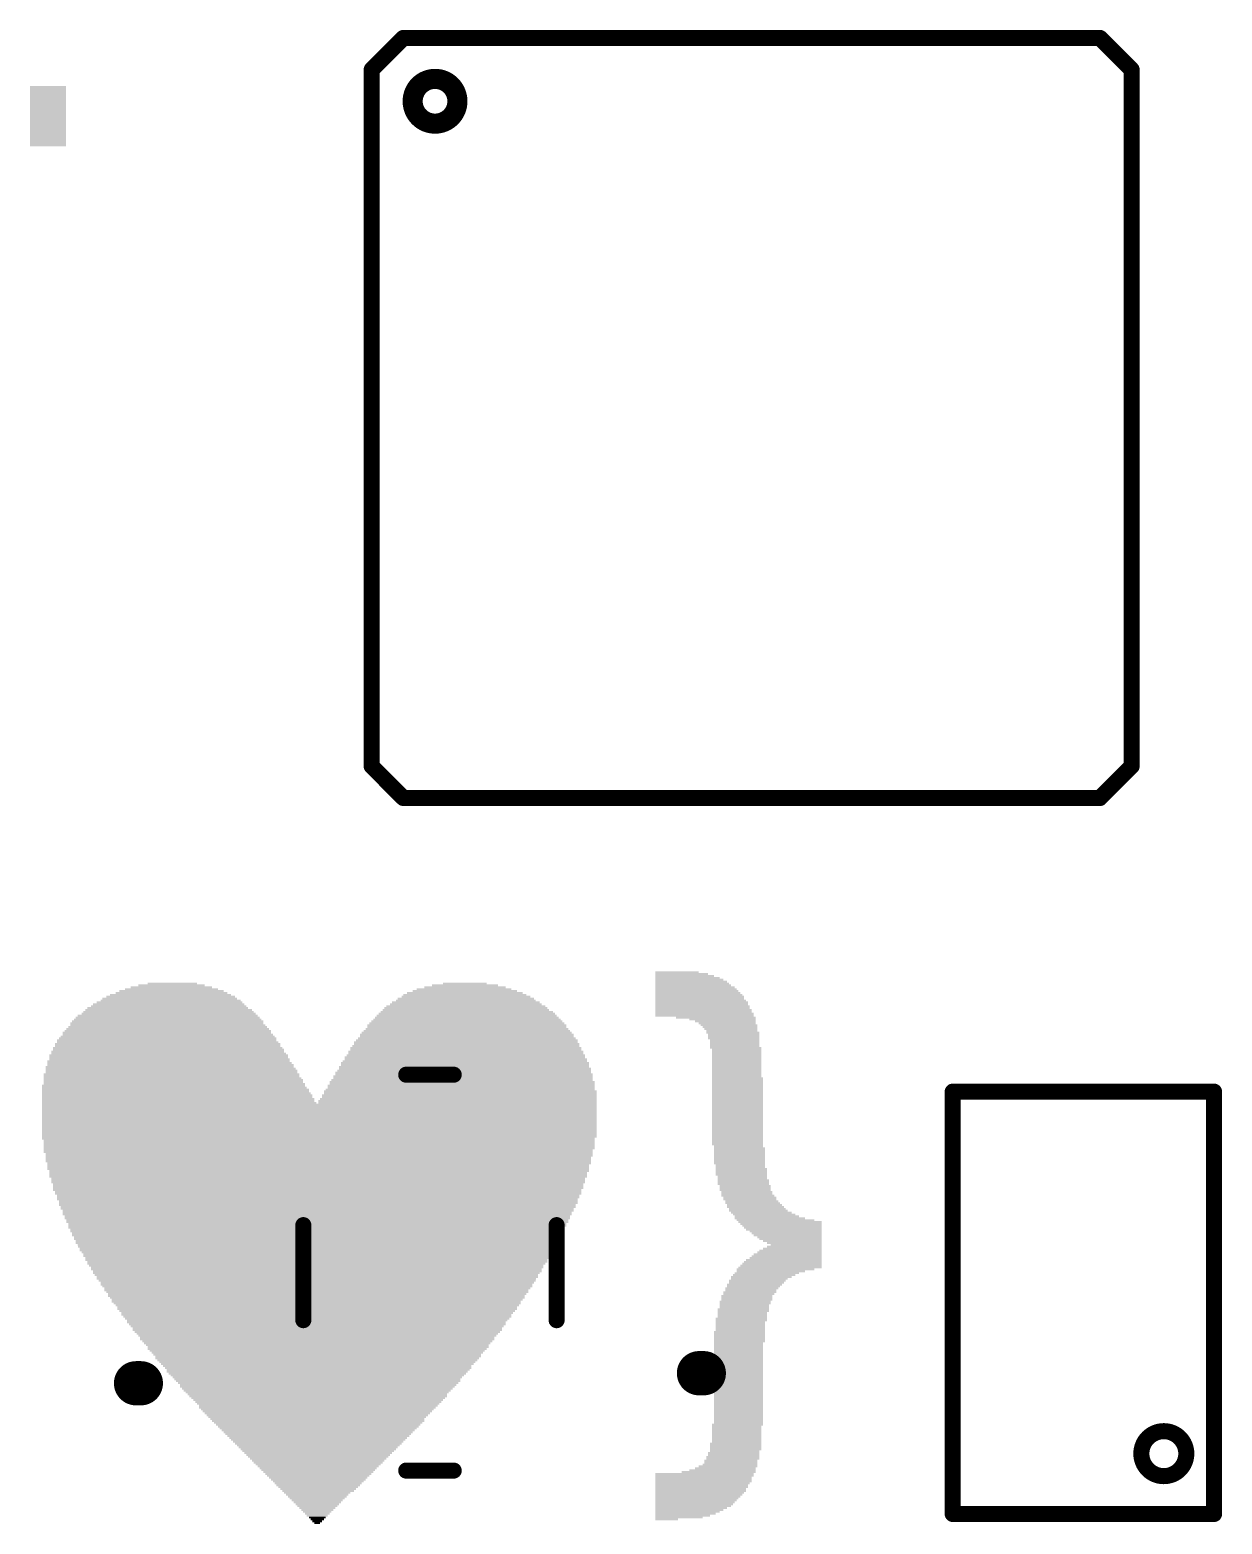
# Model space of a CAD drawing. Extents: x -0.1 to 47.1, y 0.5 to 29.3.
# Drawn here: x 11.2 to 26.26, y 0.63 to 19.51 of the extents above; entities that cross this region are included whole.
import ezdxf

# ---------------------------------------------------------------- set-up
doc = ezdxf.new("R2010")
doc.units = 0
doc.layers.add('21', color=253, linetype='CONTINUOUS')
doc.layers.add('22', color=253, linetype='CONTINUOUS')

# ---------------------------------------------------------------- blocks, each defined once
blk = doc.blocks.new('RECT')
blk.add_solid([(-0.5, -0.5), (0.5, -0.5), (-0.5, 0.5), (0.5, 0.5)])

msp = doc.modelspace()

# ---------------------------------------------------------------- linework, layer by layer
at = {"layer": '21'}
for points, const_width in [([(15.52, 19.005), (15.92, 19.405)], 0.2032), ([(15.92, 19.405), (24.72, 19.405)], 0.2032), ([(24.72, 19.405), (25.12, 19.005)], 0.2032), ([(15.52, 10.205), (15.52, 19.005)], 0.2032), ([(25.12, 19.005), (25.12, 10.205)], 0.2032), ([(15.92, 9.805), (15.52, 10.205)], 0.2032), ([(25.12, 10.205), (24.72, 9.805)], 0.2032), ([(24.72, 9.805), (15.92, 9.805)], 0.2032), ([(16.556, 6.31), (15.956, 6.31)], 0.2032), ([(26.162, 6.096), (22.86, 6.096)], 0.2032), ([(22.86, 6.096), (22.86, 0.762)], 0.2032), ([(26.162, 0.762), (26.162, 6.096)], 0.2032), ([(14.656, 3.21), (14.656, 4.41)], 0.2032), ([(17.856, 4.41), (17.856, 3.21)], 0.2032), ([(12.5425, 2.413), (12.6035, 2.413)], 0.5588), ([(19.7155, 2.54), (19.6545, 2.54)], 0.5588), ([(16.556, 1.31), (15.956, 1.31)], 0.2032), ([(22.86, 0.762), (26.162, 0.762)], 0.2032)]:
    msp.add_lwpolyline(points, dxfattribs=dict(at, const_width=const_width))
for points, const_width in [([(15.92, 19.4558, 1), (15.92, 19.3542)], 0.1016), ([(15.9559, 19.3691, 1), (15.8841, 19.4409)], 0.1016), ([(24.7559, 19.4409, 1), (24.6841, 19.3691)], 0.1016), ([(24.72, 19.3542, 1), (24.72, 19.4558)], 0.1016), ([(15.5708, 19.005, 1), (15.4692, 19.005)], 0.1016), ([(15.4841, 19.0409, 1), (15.5559, 18.9691)], 0.1016), ([(25.1708, 19.005, 1), (25.0692, 19.005)], 0.1016), ([(25.0841, 18.9691, 1), (25.1559, 19.0409)], 0.1016), ([(16.32, 18.3223, 1), (16.32, 18.8877, 1), (16.32, 18.3223)], 0.254), ([(15.5559, 10.2409, 1), (15.4841, 10.1691)], 0.1016), ([(15.4692, 10.205, 1), (15.5708, 10.205)], 0.1016), ([(25.0692, 10.205, 1), (25.1708, 10.205)], 0.1016), ([(25.1559, 10.1691, 1), (25.0841, 10.2409)], 0.1016), ([(15.92, 9.8558, 1), (15.92, 9.7542)], 0.1016), ([(15.8841, 9.7691, 1), (15.9559, 9.8409)], 0.1016), ([(24.6841, 9.8409, 1), (24.7559, 9.7691)], 0.1016), ([(24.72, 9.7542, 1), (24.72, 9.8558)], 0.1016), ([(15.956, 6.3608, 1), (15.956, 6.2592)], 0.1016), ([(16.556, 6.2592, 1), (16.556, 6.3608)], 0.1016), ([(22.86, 6.1468, 1), (22.86, 6.0452)], 0.1016), ([(22.9108, 6.096, 1), (22.8092, 6.096)], 0.1016), ([(26.2128, 6.096, 1), (26.1112, 6.096)], 0.1016), ([(26.162, 6.0452, 1), (26.162, 6.1468)], 0.1016), ([(14.7068, 4.41, 1), (14.6052, 4.41)], 0.1016), ([(17.9068, 4.41, 1), (17.8052, 4.41)], 0.1016), ([(14.6052, 3.21, 1), (14.7068, 3.21)], 0.1016), ([(17.8052, 3.21, 1), (17.9068, 3.21)], 0.1016), ([(12.5425, 2.5527, 1), (12.5425, 2.2733)], 0.2794), ([(12.6035, 2.2733, 1), (12.6035, 2.5527)], 0.2794), ([(19.6545, 2.6797, 1), (19.6545, 2.4003)], 0.2794), ([(19.7155, 2.4003, 1), (19.7155, 2.6797)], 0.2794), ([(25.527, 1.24, 1), (25.527, 1.808, 1), (25.527, 1.24)], 0.2032), ([(15.956, 1.3608, 1), (15.956, 1.2592)], 0.1016), ([(16.556, 1.2592, 1), (16.556, 1.3608)], 0.1016), ([(22.86, 0.8128, 1), (22.86, 0.7112)], 0.1016), ([(22.8092, 0.762, 1), (22.9108, 0.762)], 0.1016), ([(26.1112, 0.762, 1), (26.2128, 0.762)], 0.1016), ([(26.162, 0.7112, 1), (26.162, 0.8128)], 0.1016)]:
    msp.add_lwpolyline(points, format="xyb", dxfattribs=dict(at, const_width=const_width))

# ---------------------------------------------------------------- block references
at = {"layer": '21', "xscale": 0.4572, "yscale": 0.762}
msp.add_blockref('RECT', (11.43, 18.415), dxfattribs=at)
at = {"layer": '21', "xscale": 0.4572, "yscale": 0.762, "rotation": 90}
msp.add_blockref('RECT', (12.573, 5.715), dxfattribs=at)
at = {"layer": '22'}
for p, xscale, yscale in [((19.3764, 7.6059), 0.5486, 0.0239), ((19.4361, 7.582), 0.668, 0.0239), ((19.473, 7.5581), 0.7417, 0.0239), ((12.9909, 7.3667), 1.3157, 0.0241), ((12.9909, 7.3907), 1.1735, 0.0239), ((12.9896, 7.4146), 1.0287, 0.0239), ((12.9909, 7.4385), 0.8382, 0.0239), ((13.0023, 7.4624), 0.6223, 0.0239), ((16.6967, 7.3667), 1.3157, 0.0241), ((16.6853, 7.3907), 1.1963, 0.0239), ((16.698, 7.4146), 1.0287, 0.0239), ((16.698, 7.4385), 0.8357, 0.0239), ((16.698, 7.4624), 0.5512, 0.0239), ((19.5085, 7.5343), 0.8128, 0.0239), ((19.5327, 7.5102), 0.8611, 0.0241), ((19.5555, 7.4862), 0.9068, 0.0239), ((19.5682, 7.4624), 0.9322, 0.0239), ((19.5796, 7.4385), 0.955, 0.0239), ((19.6038, 7.4146), 1.0033, 0.0239), ((19.6165, 7.3907), 1.0287, 0.0239), ((19.6279, 7.3667), 1.0516, 0.0241), ((12.9553, 7.1754), 1.9609, 0.0239), ((12.9541, 7.1992), 1.9126, 0.0239), ((12.9668, 7.2232), 1.8415, 0.0241), ((12.9795, 7.2472), 1.7704, 0.0239), ((12.9668, 7.2711), 1.6993, 0.0239), ((12.9782, 7.295), 1.6256, 0.0239), ((12.9782, 7.3189), 1.5291, 0.0239), ((12.9909, 7.3427), 1.4122, 0.0239), ((16.7107, 7.1754), 2.0091, 0.0239), ((16.7094, 7.1992), 1.9152, 0.0239), ((16.7094, 7.2232), 1.8644, 0.0241), ((16.7094, 7.2472), 1.7678, 0.0239), ((16.7094, 7.2711), 1.7221, 0.0239), ((16.7094, 7.295), 1.6256, 0.0239), ((16.6967, 7.3189), 1.5545, 0.0239), ((16.698, 7.3427), 1.4605, 0.0239), ((19.6393, 7.3427), 1.0744, 0.0239), ((19.652, 7.3189), 1.0998, 0.0239), ((19.6635, 7.295), 1.1227, 0.0239), ((19.6635, 7.2711), 1.1227, 0.0239), ((19.6876, 7.2232), 1.1709, 0.0241), ((19.6876, 7.1992), 1.1709, 0.0239), ((19.699, 7.1754), 1.1938, 0.0239), ((19.6762, 7.2472), 1.1481, 0.0239), ((12.9426, 6.9841), 2.4181, 0.0239), ((12.9426, 7.008), 2.3673, 0.0239), ((12.9426, 7.0318), 2.3216, 0.0239), ((12.9426, 7.0557), 2.2708, 0.0239), ((12.9553, 7.0797), 2.1996, 0.0241), ((12.9541, 7.1037), 2.1514, 0.0239), ((12.9541, 7.1276), 2.1057, 0.0239), ((12.9426, 7.1515), 2.032, 0.0239), ((16.7209, 6.9841), 2.4155, 0.0239), ((16.7221, 7.008), 2.3673, 0.0239), ((16.7209, 7.0318), 2.319, 0.0239), ((16.7209, 7.0557), 2.2733, 0.0239), ((16.7221, 7.0797), 2.225, 0.0241), ((16.7209, 7.1037), 2.1768, 0.0239), ((16.7094, 7.1276), 2.1031, 0.0239), ((16.7094, 7.1515), 2.0574, 0.0239), ((19.699, 7.1515), 1.1938, 0.0239), ((19.7117, 7.1276), 1.2192, 0.0239), ((19.7117, 7.1037), 1.2192, 0.0239), ((19.7232, 7.0797), 1.2421, 0.0241), ((19.7232, 7.0557), 1.2421, 0.0239), ((19.8667, 7.0318), 1.0058, 0.0239), ((19.9505, 7.008), 0.8382, 0.0239), ((19.986, 6.9841), 0.7671, 0.0239), ((12.9426, 6.7928), 2.7026, 0.0239), ((12.9299, 6.8406), 2.6314, 0.0239), ((12.9426, 6.8167), 2.6568, 0.0239), ((12.9426, 6.8645), 2.606, 0.0239), ((12.9426, 6.8883), 2.5603, 0.0239), ((12.9426, 6.9123), 2.5095, 0.0241), ((12.9426, 6.9363), 2.4638, 0.0239), ((12.9312, 6.9602), 2.4409, 0.0239), ((16.7221, 6.8167), 2.7026, 0.0239), ((16.7221, 6.7928), 2.7026, 0.0239), ((16.7209, 6.8406), 2.6543, 0.0239), ((16.7221, 6.8645), 2.606, 0.0239), ((16.7221, 6.8883), 2.5603, 0.0239), ((16.7209, 6.9363), 2.5121, 0.0239), ((16.7209, 6.9123), 2.5121, 0.0241), ((16.7221, 6.9602), 2.4638, 0.0239), ((20.0102, 6.9602), 0.7188, 0.0239), ((20.0343, 6.9363), 0.7163, 0.0239), ((20.0457, 6.9123), 0.6934, 0.0241), ((20.0572, 6.8883), 0.6706, 0.0239), ((20.0699, 6.8645), 0.6452, 0.0239), ((20.0826, 6.8406), 0.6706, 0.0239), ((20.094, 6.8167), 0.6477, 0.0239), ((20.094, 6.7928), 0.6477, 0.0239), ((12.9426, 6.6013), 2.9413, 0.0239), ((12.9426, 6.6493), 2.8956, 0.0239), ((12.9541, 6.6253), 2.9185, 0.0241), ((12.9426, 6.6971), 2.8448, 0.0239), ((12.9426, 6.6732), 2.8448, 0.0239), ((12.9299, 6.7448), 2.7737, 0.0239), ((12.9426, 6.7209), 2.7991, 0.0239), ((12.9426, 6.7688), 2.7483, 0.0241), ((16.7094, 6.6013), 2.9667, 0.0239), ((16.7094, 6.6493), 2.9159, 0.0239), ((16.7094, 6.6253), 2.9159, 0.0241), ((16.7094, 6.6732), 2.8702, 0.0239), ((16.7094, 6.7209), 2.8245, 0.0239), ((16.7209, 6.6971), 2.8473, 0.0239), ((16.7221, 6.7448), 2.7991, 0.0239), ((16.7209, 6.7688), 2.7508, 0.0241), ((20.094, 6.7688), 0.6477, 0.0241), ((20.1067, 6.7448), 0.6223, 0.0239), ((20.1067, 6.7209), 0.6223, 0.0239), ((20.1067, 6.6971), 0.6223, 0.0239), ((20.1067, 6.6732), 0.6223, 0.0239), ((20.1181, 6.6493), 0.6452, 0.0239), ((20.1296, 6.6253), 0.6223, 0.0241), ((20.1296, 6.6013), 0.6223, 0.0239), ((12.9668, 6.41), 3.1318, 0.0239), ((12.9668, 6.4578), 3.0861, 0.0239), ((12.9782, 6.4339), 3.109, 0.0239), ((12.9541, 6.4818), 3.0607, 0.0241), ((12.9541, 6.5536), 3.015, 0.0239), ((12.9541, 6.5297), 3.015, 0.0239), ((12.9655, 6.5058), 3.0378, 0.0239), ((12.9553, 6.5774), 2.9667, 0.0239), ((16.6853, 6.41), 3.1572, 0.0239), ((16.698, 6.4578), 3.1318, 0.0239), ((16.698, 6.4339), 3.1318, 0.0239), ((16.698, 6.4818), 3.0861, 0.0241), ((16.6967, 6.5297), 3.0378, 0.0239), ((16.7094, 6.5058), 3.0632, 0.0239), ((16.7094, 6.5536), 3.0124, 0.0239), ((16.7094, 6.5774), 2.9667, 0.0239), ((20.1296, 6.5774), 0.6223, 0.0239), ((20.1296, 6.5536), 0.6223, 0.0239), ((20.1296, 6.5297), 0.6223, 0.0239), ((20.1296, 6.5058), 0.6223, 0.0239), ((20.1296, 6.4818), 0.6223, 0.0241), ((20.1296, 6.4578), 0.6223, 0.0239), ((20.1296, 6.4339), 0.6223, 0.0239), ((20.1296, 6.41), 0.6223, 0.0239), ((12.9896, 6.3143), 3.2283, 0.0239), ((12.9896, 6.2904), 3.2283, 0.0239), ((13.0137, 6.2427), 3.2766, 0.0239), ((13.0137, 6.2188), 3.2766, 0.0239), ((13.0023, 6.2665), 3.2537, 0.0239), ((12.9795, 6.3862), 3.1572, 0.0239), ((12.9909, 6.3623), 3.1801, 0.0239), ((12.9909, 6.3383), 3.1801, 0.0241), ((16.6612, 6.2188), 3.3477, 0.0239), ((16.6612, 6.2427), 3.302, 0.0239), ((16.6739, 6.2904), 3.2766, 0.0239), ((16.6739, 6.2665), 3.2766, 0.0239), ((16.6739, 6.3383), 3.2309, 0.0241), ((16.6853, 6.3143), 3.2537, 0.0239), ((16.6866, 6.3623), 3.2055, 0.0239), ((16.698, 6.3862), 3.1826, 0.0239), ((20.1296, 6.3862), 0.6223, 0.0239), ((20.1296, 6.3623), 0.6223, 0.0239), ((20.1296, 6.3383), 0.6223, 0.0241), ((20.1296, 6.3143), 0.6223, 0.0239), ((20.1296, 6.2904), 0.6223, 0.0239), ((20.141, 6.2665), 0.6452, 0.0239), ((20.141, 6.2427), 0.6452, 0.0239), ((20.141, 6.2188), 0.6452, 0.0239), ((13.0391, 6.123), 3.3731, 0.0239), ((13.0391, 6.0991), 3.3731, 0.0239), ((13.015, 6.1708), 3.3249, 0.0239), ((13.0264, 6.1469), 3.3477, 0.0239), ((13.0506, 6.0753), 3.396, 0.0239), ((13.062, 6.0514), 3.4188, 0.0239), ((13.062, 6.0274), 3.4188, 0.0241), ((13.0264, 6.1948), 3.302, 0.0241), ((16.6256, 6.0514), 3.4696, 0.0239), ((16.6256, 6.0274), 3.4696, 0.0241), ((16.6383, 6.0991), 3.4442, 0.0239), ((16.6383, 6.0753), 3.4442, 0.0239), ((16.6371, 6.123), 3.396, 0.0239), ((16.6498, 6.1708), 3.3706, 0.0239), ((16.6498, 6.1469), 3.3706, 0.0239), ((16.6612, 6.1948), 3.3477, 0.0241), ((20.141, 6.1948), 0.6452, 0.0241), ((20.141, 6.1708), 0.6452, 0.0239), ((20.141, 6.1469), 0.6452, 0.0239), ((20.141, 6.123), 0.6452, 0.0239), ((20.141, 6.0991), 0.6452, 0.0239), ((20.141, 6.0753), 0.6452, 0.0239), ((20.141, 6.0514), 0.6452, 0.0239), ((20.141, 6.0274), 0.6452, 0.0241), ((13.0747, 6.0034), 3.4442, 0.0239), ((13.0747, 5.9795), 3.4442, 0.0239), ((13.0861, 5.9556), 3.4671, 0.0239), ((14.8565, 5.9318), 7.0079, 0.0239), ((14.8565, 5.9079), 7.0079, 0.0239), ((14.8565, 5.8839), 7.0079, 0.0241), ((14.8565, 5.8599), 7.0079, 0.0239), ((16.6028, 5.9795), 3.5154, 0.0239), ((16.6028, 5.9556), 3.5154, 0.0239), ((16.6142, 6.0034), 3.4925, 0.0239), ((20.141, 6.0034), 0.6452, 0.0239), ((20.141, 5.9795), 0.6452, 0.0239), ((20.141, 5.9556), 0.6452, 0.0239), ((20.141, 5.9318), 0.6452, 0.0239), ((20.141, 5.9079), 0.6452, 0.0239), ((20.141, 5.8839), 0.6452, 0.0241), ((20.141, 5.8599), 0.6452, 0.0239), ((14.8565, 5.836), 7.0079, 0.0239), ((14.8565, 5.8121), 7.0079, 0.0239), ((14.8565, 5.7883), 7.0079, 0.0239), ((14.8565, 5.7644), 7.0079, 0.0239), ((14.8565, 5.7404), 7.0079, 0.0241), ((14.8565, 5.7164), 7.0079, 0.0239), ((14.8565, 5.6925), 7.0079, 0.0239), ((14.8565, 5.6686), 7.0079, 0.0239), ((20.141, 5.836), 0.6452, 0.0239), ((20.141, 5.8121), 0.6452, 0.0239), ((20.141, 5.7883), 0.6452, 0.0239), ((20.141, 5.7644), 0.6452, 0.0239), ((20.141, 5.7404), 0.6452, 0.0241), ((20.141, 5.7164), 0.6452, 0.0239), ((20.141, 5.6925), 0.6452, 0.0239), ((20.141, 5.6686), 0.6452, 0.0239), ((14.8565, 5.6447), 7.0079, 0.0239), ((14.8565, 5.6209), 7.0079, 0.0239), ((14.8565, 5.5969), 7.0079, 0.0241), ((14.8565, 5.5729), 7.0079, 0.0239), ((14.8565, 5.549), 7.0079, 0.0239), ((14.8565, 5.5251), 7.0079, 0.0239), ((14.8438, 5.5012), 6.9825, 0.0239), ((14.8552, 5.4774), 6.9596, 0.0239), ((20.141, 5.6447), 0.6452, 0.0239), ((20.141, 5.6209), 0.6452, 0.0239), ((20.141, 5.5969), 0.6452, 0.0241), ((20.141, 5.5729), 0.6452, 0.0239), ((20.141, 5.549), 0.6452, 0.0239), ((20.141, 5.5251), 0.6452, 0.0239), ((20.141, 5.5012), 0.6452, 0.0239), ((20.141, 5.4774), 0.6452, 0.0239), ((14.8552, 5.4534), 6.9596, 0.0241), ((14.8552, 5.4294), 6.9596, 0.0239), ((14.8552, 5.4055), 6.9596, 0.0239), ((14.8552, 5.3816), 6.9596, 0.0239), ((14.8438, 5.3577), 6.9367, 0.0239), ((14.8438, 5.3338), 6.9367, 0.0239), ((14.8565, 5.31), 6.9113, 0.0239), ((14.8565, 5.286), 6.9113, 0.0241), ((20.141, 5.4534), 0.6452, 0.0241), ((20.141, 5.4294), 0.6452, 0.0239), ((20.1537, 5.4055), 0.6198, 0.0239), ((20.1664, 5.3816), 0.6452, 0.0239), ((20.1664, 5.3577), 0.6452, 0.0239), ((20.1664, 5.3338), 0.6452, 0.0239), ((20.1664, 5.31), 0.6452, 0.0239), ((20.1664, 5.286), 0.6452, 0.0241), ((14.8451, 5.262), 6.8885, 0.0239), ((14.8451, 5.2381), 6.8885, 0.0239), ((14.8451, 5.2142), 6.8885, 0.0239), ((14.8565, 5.1903), 6.8656, 0.0239), ((14.8438, 5.1665), 6.8402, 0.0239), ((14.8438, 5.1425), 6.8402, 0.0241), ((14.8438, 5.1185), 6.8402, 0.0239), ((14.8552, 5.0946), 6.8174, 0.0239), ((20.1664, 5.262), 0.6452, 0.0239), ((20.1664, 5.2381), 0.6452, 0.0239), ((20.1664, 5.2142), 0.6452, 0.0239), ((20.1664, 5.1903), 0.6452, 0.0239), ((20.1778, 5.1665), 0.6223, 0.0239), ((20.1778, 5.1425), 0.6223, 0.0241), ((20.1892, 5.1185), 0.6452, 0.0239), ((20.1892, 5.0946), 0.6452, 0.0239), ((14.8438, 5.0707), 6.7945, 0.0239), ((14.8438, 5.0468), 6.7945, 0.0239), ((14.8438, 5.023), 6.7945, 0.0239), ((14.8438, 4.999), 6.7437, 0.0241), ((14.8438, 4.9749), 6.7437, 0.0239), ((14.8438, 4.9511), 6.7437, 0.0239), ((14.8438, 4.9272), 6.698, 0.0239), ((14.8438, 4.9033), 6.698, 0.0239), ((20.1892, 5.0707), 0.6452, 0.0239), ((20.1892, 5.0468), 0.6452, 0.0239), ((20.2007, 5.023), 0.6223, 0.0239), ((20.2007, 4.999), 0.6223, 0.0241), ((20.2134, 4.9749), 0.6477, 0.0239), ((20.2134, 4.9511), 0.6477, 0.0239), ((20.2134, 4.9272), 0.6477, 0.0239), ((20.2375, 4.9033), 0.6452, 0.0239), ((14.8438, 4.8794), 6.698, 0.0239), ((14.8311, 4.8554), 6.6726, 0.0241), ((14.8438, 4.8314), 6.6472, 0.0239), ((14.8438, 4.8076), 6.6472, 0.0239), ((14.8438, 4.7837), 6.6015, 0.0239), ((14.8438, 4.7598), 6.6015, 0.0239), ((14.8324, 4.7359), 6.5786, 0.0239), ((14.8451, 4.7119), 6.5532, 0.0241), ((20.2375, 4.8794), 0.6452, 0.0239), ((20.2375, 4.8554), 0.6452, 0.0241), ((20.2604, 4.8314), 0.6452, 0.0239), ((20.2604, 4.8076), 0.6452, 0.0239), ((20.2731, 4.7837), 0.6706, 0.0239), ((20.2972, 4.7598), 0.668, 0.0239), ((20.2972, 4.7359), 0.668, 0.0239), ((20.3213, 4.7119), 0.6706, 0.0241), ((14.8451, 4.6879), 6.5532, 0.0239), ((14.8324, 4.6641), 6.5278, 0.0239), ((14.8438, 4.6402), 6.5049, 0.0239), ((14.8324, 4.6163), 6.4821, 0.0239), ((14.8438, 4.5924), 6.4592, 0.0239), ((14.8311, 4.5684), 6.4338, 0.0241), ((14.8311, 4.5444), 6.4338, 0.0239), ((14.8324, 4.5205), 6.3856, 0.0239), ((20.3328, 4.6879), 0.6934, 0.0239), ((20.3569, 4.6641), 0.696, 0.0239), ((20.3683, 4.6402), 0.7188, 0.0239), ((20.3924, 4.6163), 0.7163, 0.0239), ((20.4051, 4.5924), 0.7417, 0.0239), ((20.4407, 4.5684), 0.7671, 0.0241), ((20.4763, 4.5444), 0.7874, 0.0239), ((20.5118, 4.5205), 0.8128, 0.0239), ((14.8324, 4.4967), 6.3856, 0.0239), ((14.8324, 4.4728), 6.3398, 0.0239), ((14.8324, 4.4489), 6.3398, 0.0239), ((14.8324, 4.425), 6.289, 0.0239), ((14.8324, 4.401), 6.289, 0.0241), ((14.821, 4.377), 6.2662, 0.0239), ((14.8197, 4.3293), 6.2179, 0.0239), ((14.8324, 4.3532), 6.2433, 0.0239), ((20.5487, 4.4967), 0.8865, 0.0239), ((20.621, 4.4728), 0.9804, 0.0239), ((20.6795, 4.4489), 1.0516, 0.0239), ((20.6909, 4.425), 1.0287, 0.0239), ((20.7036, 4.401), 1.0033, 0.0241), ((20.715, 4.377), 0.9804, 0.0239), ((20.7277, 4.3532), 0.955, 0.0239), ((20.7506, 4.3293), 0.9093, 0.0239), ((14.8311, 4.3054), 6.1951, 0.0239), ((14.8197, 4.2815), 6.1722, 0.0239), ((14.8324, 4.2575), 6.1468, 0.0241), ((14.8197, 4.2335), 6.1214, 0.0239), ((14.8311, 4.2096), 6.0985, 0.0239), ((14.8197, 4.1858), 6.0757, 0.0239), ((14.8324, 4.1619), 6.0503, 0.0239), ((20.7633, 4.3054), 0.8839, 0.0239), ((20.7747, 4.2815), 0.8611, 0.0239), ((20.7988, 4.2575), 0.8128, 0.0241), ((20.8115, 4.2335), 0.7874, 0.0239), ((20.8344, 4.2096), 0.7417, 0.0239), ((20.8585, 4.1858), 0.6934, 0.0239), ((20.8827, 4.1619), 0.6452, 0.0239), ((14.821, 4.138), 6.0274, 0.0239), ((14.8324, 4.114), 6.0046, 0.0241), ((14.8197, 4.09), 5.9792, 0.0239), ((14.8324, 4.0661), 5.9538, 0.0239), ((14.8324, 4.0423), 5.908, 0.0239), ((14.8197, 4.0184), 5.8826, 0.0239), ((14.8311, 3.9945), 5.8598, 0.0239), ((14.8197, 3.9705), 5.8369, 0.0241), ((20.7277, 3.9705), 0.955, 0.0241), ((20.7506, 3.9945), 0.9093, 0.0239), ((20.7633, 4.0184), 0.8839, 0.0239), ((20.7747, 4.0423), 0.8611, 0.0239), ((20.7988, 4.0661), 0.8128, 0.0239), ((20.8115, 4.09), 0.7874, 0.0239), ((20.8344, 4.114), 0.7417, 0.0241), ((20.8585, 4.138), 0.6934, 0.0239), ((14.821, 3.9226), 5.7887, 0.0239), ((14.8324, 3.9465), 5.8115, 0.0239), ((14.8197, 3.8988), 5.7404, 0.0239), ((14.8324, 3.8749), 5.715, 0.0239), ((14.821, 3.851), 5.6921, 0.0239), ((14.8324, 3.827), 5.6693, 0.0241), ((14.8197, 3.803), 5.6439, 0.0239), ((14.8197, 3.7791), 5.5982, 0.0239), ((20.4763, 3.7791), 0.7874, 0.0239), ((20.5118, 3.803), 0.8128, 0.0239), ((20.621, 3.851), 0.9804, 0.0239), ((20.5614, 3.827), 0.8611, 0.0241), ((20.6795, 3.8749), 1.0516, 0.0239), ((20.6909, 3.8988), 1.0287, 0.0239), ((20.7036, 3.9226), 1.0033, 0.0239), ((20.715, 3.9465), 0.9804, 0.0239), ((14.8324, 3.7552), 5.5728, 0.0239), ((14.8197, 3.7314), 5.5474, 0.0239), ((14.8311, 3.7075), 5.5245, 0.0239), ((14.8324, 3.6835), 5.4762, 0.0241), ((14.821, 3.6595), 5.4534, 0.0239), ((14.8324, 3.6356), 5.4305, 0.0239), ((14.8324, 3.6117), 5.3797, 0.0239), ((14.821, 3.5879), 5.3569, 0.0239), ((20.3213, 3.6117), 0.6706, 0.0239), ((20.3086, 3.5879), 0.6452, 0.0239), ((20.3569, 3.6595), 0.696, 0.0239), ((20.3442, 3.6356), 0.6706, 0.0239), ((20.3924, 3.7075), 0.7163, 0.0239), ((20.381, 3.6835), 0.6934, 0.0241), ((20.4407, 3.7552), 0.7671, 0.0239), ((20.4166, 3.7314), 0.7188, 0.0239), ((14.8324, 3.564), 5.334, 0.0239), ((14.8311, 3.5401), 5.2857, 0.0239), ((14.8197, 3.5161), 5.2629, 0.0241), ((14.8324, 3.4921), 5.2375, 0.0239), ((14.8324, 3.4682), 5.1918, 0.0239), ((14.8197, 3.4443), 5.1664, 0.0239), ((14.8324, 3.4205), 5.141, 0.0239), ((14.8324, 3.3966), 5.0952, 0.0239), ((20.2375, 3.4443), 0.6452, 0.0239), ((20.2375, 3.4205), 0.6452, 0.0239), ((20.2261, 3.3966), 0.6223, 0.0239), ((20.2604, 3.5161), 0.6452, 0.0241), ((20.2604, 3.4921), 0.6452, 0.0239), ((20.2604, 3.4682), 0.6452, 0.0239), ((20.2972, 3.564), 0.668, 0.0239), ((20.2858, 3.5401), 0.6452, 0.0239), ((14.8311, 3.3726), 5.047, 0.0241), ((14.8311, 3.3486), 5.047, 0.0239), ((14.8324, 3.3247), 4.9987, 0.0239), ((14.8311, 3.3008), 4.9505, 0.0239), ((14.8197, 3.277), 4.9276, 0.0239), ((14.8324, 3.2531), 4.9022, 0.0239), ((14.8324, 3.2291), 4.8565, 0.0241), ((14.8324, 3.2051), 4.8057, 0.0239), ((20.1892, 3.2291), 0.6452, 0.0241), ((20.1892, 3.2051), 0.6452, 0.0239), ((20.2134, 3.3486), 0.6477, 0.0239), ((20.2134, 3.3247), 0.6477, 0.0239), ((20.2007, 3.3008), 0.6223, 0.0239), ((20.2007, 3.277), 0.6223, 0.0239), ((20.2007, 3.2531), 0.6223, 0.0239), ((20.2261, 3.3726), 0.6223, 0.0241), ((14.821, 3.1812), 4.7828, 0.0239), ((14.8324, 3.1573), 4.76, 0.0239), ((14.8311, 3.1334), 4.7117, 0.0239), ((14.8324, 3.1096), 4.6634, 0.0239), ((14.8324, 3.0856), 4.6634, 0.0241), ((14.8324, 3.0616), 4.6177, 0.0239), ((14.8324, 3.0377), 4.5669, 0.0239), ((14.8324, 3.0138), 4.5212, 0.0239), ((20.1664, 3.0616), 0.6452, 0.0239), ((20.1664, 3.0377), 0.6452, 0.0239), ((20.1664, 3.0138), 0.6452, 0.0239), ((20.1778, 3.1812), 0.6223, 0.0239), ((20.1778, 3.1573), 0.6223, 0.0239), ((20.1778, 3.1334), 0.6223, 0.0239), ((20.1778, 3.1096), 0.6223, 0.0239), ((20.1778, 3.0856), 0.6223, 0.0241), ((14.8311, 2.9899), 4.4729, 0.0239), ((14.8311, 2.9661), 4.4729, 0.0239), ((14.8324, 2.9421), 4.4247, 0.0241), ((14.8311, 2.9181), 4.3764, 0.0239), ((14.8324, 2.8942), 4.3282, 0.0239), ((14.8438, 2.8703), 4.3053, 0.0239), ((14.8324, 2.8464), 4.2824, 0.0239), ((14.8324, 2.8226), 4.2316, 0.0239), ((20.1664, 2.9899), 0.6452, 0.0239), ((20.1664, 2.9661), 0.6452, 0.0239), ((20.1664, 2.9421), 0.6452, 0.0241), ((20.1537, 2.9181), 0.6198, 0.0239), ((20.1537, 2.8942), 0.6198, 0.0239), ((20.1537, 2.8703), 0.6198, 0.0239), ((20.1537, 2.8464), 0.6198, 0.0239), ((20.1537, 2.8226), 0.6198, 0.0239), ((14.8324, 2.7985), 4.1859, 0.0241), ((14.8311, 2.7745), 4.1377, 0.0239), ((14.8438, 2.7507), 4.1123, 0.0239), ((14.8324, 2.7268), 4.0894, 0.0239), ((14.8324, 2.7029), 4.0437, 0.0239), ((14.8324, 2.679), 3.9929, 0.0239), ((14.8324, 2.6552), 3.9472, 0.0239), ((14.8311, 2.6312), 3.8989, 0.0241), ((20.1537, 2.7985), 0.6198, 0.0241), ((20.1537, 2.7745), 0.6198, 0.0239), ((20.1537, 2.7507), 0.6198, 0.0239), ((20.1537, 2.7268), 0.6198, 0.0239), ((20.1537, 2.7029), 0.6198, 0.0239), ((20.1537, 2.679), 0.6198, 0.0239), ((20.1537, 2.6552), 0.6198, 0.0239), ((20.1537, 2.6312), 0.6198, 0.0241), ((14.8438, 2.6072), 3.8735, 0.0239), ((14.8438, 2.5833), 3.8278, 0.0239), ((14.8311, 2.5594), 3.8024, 0.0239), ((14.8324, 2.5355), 3.7541, 0.0239), ((14.8324, 2.5117), 3.7084, 0.0239), ((14.8324, 2.4876), 3.6576, 0.0241), ((14.8324, 2.4637), 3.6119, 0.0239), ((20.1537, 2.6072), 0.6198, 0.0239), ((20.1537, 2.5833), 0.6198, 0.0239), ((20.1537, 2.5594), 0.6198, 0.0239), ((20.1537, 2.5355), 0.6198, 0.0239), ((20.1537, 2.5117), 0.6198, 0.0239), ((20.1537, 2.4876), 0.6198, 0.0241), ((20.1537, 2.4637), 0.6198, 0.0239), ((14.8438, 2.4398), 3.589, 0.0239), ((14.8438, 2.4159), 3.5382, 0.0239), ((14.8438, 2.392), 3.4925, 0.0239), ((14.8324, 2.3681), 3.4696, 0.0239), ((14.8324, 2.3441), 3.4188, 0.0241), ((14.8324, 2.3201), 3.3731, 0.0239), ((14.8311, 2.2963), 3.3249, 0.0239), ((14.8324, 2.2724), 3.2766, 0.0239), ((20.1537, 2.4398), 0.6198, 0.0239), ((20.1537, 2.4159), 0.6198, 0.0239), ((20.1537, 2.392), 0.6198, 0.0239), ((20.1537, 2.3681), 0.6198, 0.0239), ((20.1537, 2.3441), 0.6198, 0.0241), ((20.1537, 2.3201), 0.6198, 0.0239), ((20.1537, 2.2963), 0.6198, 0.0239), ((20.1537, 2.2724), 0.6198, 0.0239), ((14.8438, 2.2485), 3.2537, 0.0239), ((14.8438, 2.2246), 3.2029, 0.0239), ((14.8438, 2.2006), 3.1572, 0.0241), ((14.8451, 2.1766), 3.109, 0.0239), ((14.8438, 2.1528), 3.0607, 0.0239), ((14.8438, 2.1289), 3.015, 0.0239), ((14.8311, 2.105), 2.9896, 0.0239), ((14.8324, 2.0811), 2.9413, 0.0239), ((20.1537, 2.2485), 0.6198, 0.0239), ((20.1537, 2.2246), 0.6198, 0.0239), ((20.1537, 2.2006), 0.6198, 0.0241), ((20.1537, 2.1766), 0.6198, 0.0239), ((20.1537, 2.1528), 0.6198, 0.0239), ((20.1537, 2.1289), 0.6198, 0.0239), ((20.1537, 2.105), 0.6198, 0.0239), ((20.1537, 2.0811), 0.6198, 0.0239), ((14.8324, 2.0571), 2.8956, 0.0241), ((14.8324, 2.0331), 2.8448, 0.0239), ((14.8324, 2.0092), 2.7991, 0.0239), ((14.8311, 1.9854), 2.7508, 0.0239), ((14.8324, 1.9615), 2.7026, 0.0239), ((14.8438, 1.9376), 2.6797, 0.0239), ((14.8438, 1.9137), 2.6289, 0.0239), ((14.8438, 1.8897), 2.5832, 0.0241), ((20.141, 1.8897), 0.6452, 0.0241), ((20.1537, 2.0571), 0.6198, 0.0241), ((20.1537, 2.0331), 0.6198, 0.0239), ((20.1537, 2.0092), 0.6198, 0.0239), ((20.1537, 1.9854), 0.6198, 0.0239), ((20.1537, 1.9615), 0.6198, 0.0239), ((20.1537, 1.9376), 0.6198, 0.0239), ((20.1537, 1.9137), 0.6198, 0.0239), ((14.8451, 1.8657), 2.5349, 0.0239), ((14.8438, 1.8419), 2.4867, 0.0239), ((14.8438, 1.818), 2.4409, 0.0239), ((14.8438, 1.7941), 2.3901, 0.0239), ((14.8438, 1.7702), 2.3444, 0.0239), ((14.8451, 1.7462), 2.2962, 0.0241), ((14.8438, 1.7222), 2.2479, 0.0239), ((14.8438, 1.6983), 2.2022, 0.0239), ((20.1296, 1.8657), 0.6223, 0.0239), ((20.1296, 1.8419), 0.6223, 0.0239), ((20.1296, 1.818), 0.6223, 0.0239), ((20.1296, 1.7941), 0.6223, 0.0239), ((20.1296, 1.7702), 0.6223, 0.0239), ((20.1296, 1.7462), 0.6223, 0.0241), ((20.1296, 1.7222), 0.6223, 0.0239), ((20.1296, 1.6983), 0.6223, 0.0239), ((14.8438, 1.6745), 2.1514, 0.0239), ((14.8438, 1.6506), 2.1057, 0.0239), ((14.8438, 1.6267), 2.0549, 0.0239), ((14.8438, 1.6027), 2.0091, 0.0241), ((14.8451, 1.5787), 1.9609, 0.0239), ((14.8438, 1.5548), 1.9126, 0.0239), ((14.8438, 1.531), 1.8669, 0.0239), ((14.8438, 1.5071), 1.8161, 0.0239), ((20.094, 1.531), 0.6477, 0.0239), ((20.094, 1.5071), 0.6477, 0.0239), ((20.1181, 1.6506), 0.6452, 0.0239), ((20.1181, 1.6267), 0.6452, 0.0239), ((20.1181, 1.6027), 0.6452, 0.0241), ((20.1181, 1.5787), 0.6452, 0.0239), ((20.1067, 1.5548), 0.6223, 0.0239), ((20.1296, 1.6745), 0.6223, 0.0239), ((14.8438, 1.4832), 1.7704, 0.0239), ((14.8451, 1.4592), 1.7221, 0.0241), ((14.8438, 1.4352), 1.6739, 0.0239), ((14.8438, 1.4113), 1.6281, 0.0239), ((14.8438, 1.3875), 1.5773, 0.0239), ((14.8438, 1.3636), 1.5316, 0.0239), ((14.8438, 1.3397), 1.4808, 0.0239), ((14.8438, 1.3157), 1.4351, 0.0241), ((19.9505, 1.3157), 0.8382, 0.0241), ((19.986, 1.3397), 0.7671, 0.0239), ((20.0216, 1.3636), 0.7417, 0.0239), ((20.0457, 1.3875), 0.6934, 0.0239), ((20.0572, 1.4352), 0.6706, 0.0239), ((20.0572, 1.4113), 0.6706, 0.0239), ((20.0826, 1.4832), 0.6706, 0.0239), ((20.0826, 1.4592), 0.6706, 0.0241), ((14.8451, 1.2917), 1.3868, 0.0239), ((14.8438, 1.2678), 1.3386, 0.0239), ((14.8438, 1.2439), 1.2929, 0.0239), ((14.8438, 1.2201), 1.2421, 0.0239), ((14.8438, 1.1962), 1.1963, 0.0239), ((14.8451, 1.1722), 1.1481, 0.0241), ((14.8438, 1.1482), 1.0998, 0.0239), ((14.8438, 1.1243), 1.0541, 0.0239), ((19.7232, 1.2678), 1.2421, 0.0239), ((19.7232, 1.2439), 1.2421, 0.0239), ((19.7117, 1.2201), 1.2192, 0.0239), ((19.7117, 1.1962), 1.2192, 0.0239), ((19.7117, 1.1722), 1.2192, 0.0241), ((19.699, 1.1482), 1.1938, 0.0239), ((19.6876, 1.1243), 1.1709, 0.0239), ((19.9022, 1.2917), 0.9347, 0.0239), ((14.8438, 1.1004), 1.0033, 0.0239), ((14.8438, 1.0766), 0.9576, 0.0239), ((14.8438, 1.0527), 0.9068, 0.0239), ((14.8324, 1.0288), 0.8382, 0.0239), ((14.8324, 1.0048), 0.7874, 0.0241), ((14.8324, 0.9808), 0.7417, 0.0239), ((14.8311, 0.9569), 0.6934, 0.0239), ((14.8324, 0.933), 0.6452, 0.0239), ((19.6876, 1.1004), 1.1709, 0.0239), ((19.6635, 1.0288), 1.1227, 0.0239), ((19.652, 1.0048), 1.0998, 0.0241), ((19.6393, 0.9808), 1.0744, 0.0239), ((19.6279, 0.9569), 1.0516, 0.0239), ((19.6165, 0.933), 1.0287, 0.0239), ((19.6762, 1.0766), 1.1481, 0.0239), ((19.6762, 1.0527), 1.1481, 0.0239), ((14.8324, 0.9092), 0.5994, 0.0239), ((14.8324, 0.8853), 0.5486, 0.0239), ((14.8324, 0.8613), 0.5029, 0.0241), ((14.8311, 0.8373), 0.4547, 0.0239), ((14.8324, 0.8134), 0.4064, 0.0239), ((14.8311, 0.7895), 0.3581, 0.0239), ((14.8324, 0.7657), 0.3099, 0.0239), ((19.6038, 0.9092), 1.0033, 0.0239), ((19.5923, 0.8853), 0.9804, 0.0239), ((19.5796, 0.8613), 0.955, 0.0241), ((19.5555, 0.8373), 0.9068, 0.0239), ((19.5327, 0.8134), 0.8611, 0.0239), ((19.5085, 0.7895), 0.8128, 0.0239), ((19.4844, 0.7657), 0.7645, 0.0239), ((14.8324, 0.7418), 0.2642, 0.0239), ((14.8324, 0.7178), 0.2134, 0.0241), ((14.8324, 0.6938), 0.1676, 0.0239), ((14.8311, 0.6699), 0.1194, 0.0239), ((14.8324, 0.646), 0.0711, 0.0239), ((19.4488, 0.7418), 0.6934, 0.0239), ((19.2456, 0.6938), 0.287, 0.0239), ((19.4006, 0.7178), 0.5969, 0.0241)]:
    msp.add_blockref('RECT', p, dxfattribs=dict(at, xscale=xscale, yscale=yscale))

doc.saveas('drawing.dxf')
